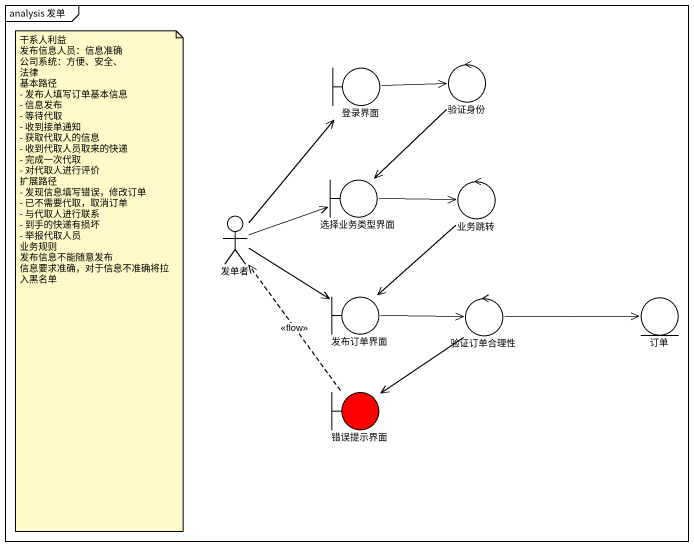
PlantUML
@startuml
mainframe analysis 发单
boundary 登录界面
control 验证身份
boundary 选择业务类型界面
control 业务跳转
actor 发单者
boundary 发布订单界面
control 验证订单合理性
entity 订单
boundary 错误提示界面 #FF0000
登录界面 -right-> 验证身份
验证身份 --> 选择业务类型界面
选择业务类型界面 -right-> 业务跳转
业务跳转 --> 发布订单界面
发单者 -up-> 登录界面
发单者 -right-> 选择业务类型界面
发单者 -right-> 发布订单界面
发布订单界面 -right-> 验证订单合理性
验证订单合理性 -right-> 订单
验证订单合理性 --> 错误提示界面
错误提示界面 .up.> 发单者 : <<flow>>
note as N1
  干系人利益
  发布信息人员：信息准确
  公司系统：方便、安全、
  法律
  基本路径
  - 发布人填写订单基本信息
  - 信息发布
  - 等待代取
  - 收到接单通知
  - 获取代取人的信息
  - 收到代取人员取来的快递
  - 完成一次代取
  - 对代取人进行评价
  扩展路径
  - 发现信息填写错误，修改订单
  - 已不需要代取，取消订单
  - 与代取人进行联系
  - 到手的快递有损坏
  - 举报代取人员
  业务规则
  发布信息不能随意发布
  信息要求准确，对于信息不准确将拉入黑名单
end note
@enduml
